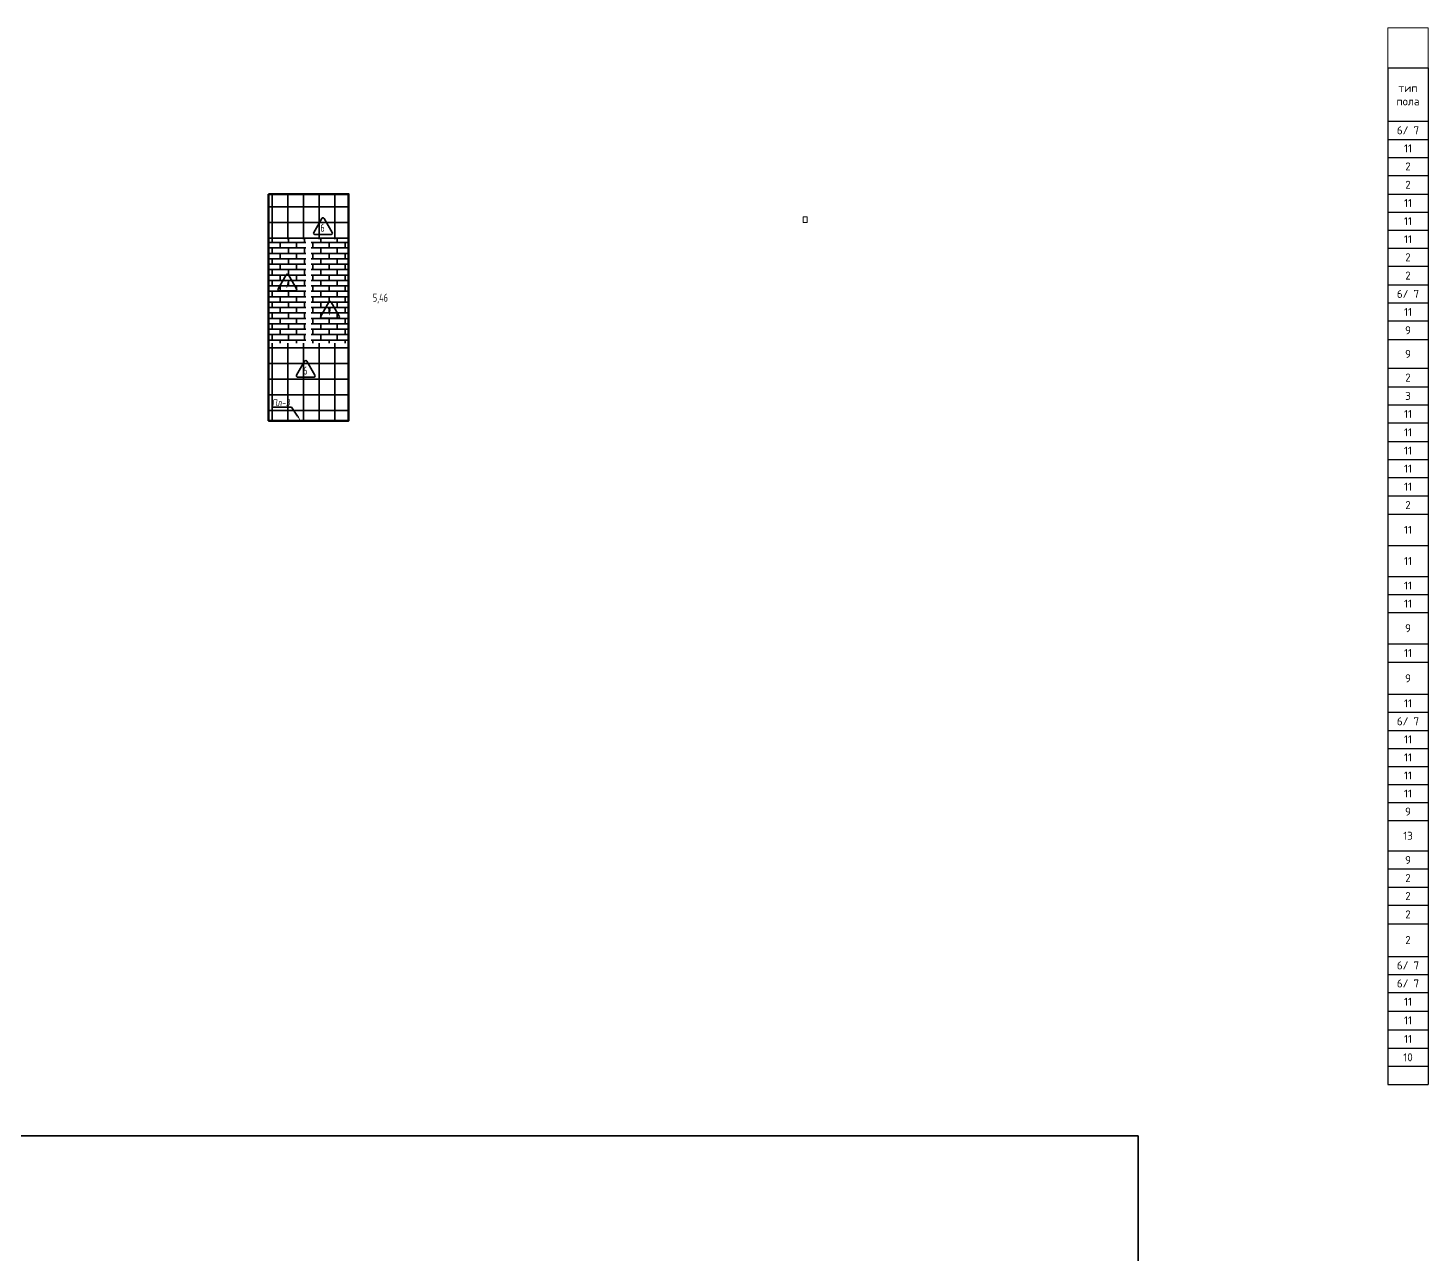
# Model space of a CAD drawing. Header units: millimetres. Extents: x -510890 to 418982, y -118257 to 141350.
# Drawn here: x -29057 to 23432, y -38887 to 7087 of the extents above; entities that cross this region are included whole.
import ezdxf
from ezdxf import colors
from ezdxf.entities.mleader import LeaderData, LeaderLine
from ezdxf.enums import TextEntityAlignment as Align
from ezdxf.math import Vec2, Vec3

# ---------------------------------------------------------------- set-up
doc = ezdxf.new("R2010")
doc.units = ezdxf.units.MM
doc.layers.add('АР_1_ПЛИНТУС', color=7, linetype='Continuous', true_color=0x76bcab)
doc.layers.add('АР_Площадь контур', color=220, linetype='Continuous', lineweight=35, plot=False)
doc.styles.add('ISOCPEUR', font='isocpeur.ttf', dxfattribs={"height": 800})
doc.styles.add('Архитект', font='isocpeur.ttf', dxfattribs={"width": 0.8, "oblique": 8})
pattern_1 = [(90, (2999.9, -126491.3), (-587.375, 0), []), (180, (2999.9, -126491.3), (-6e-14, -587.375), [])]
pattern_2 = [(0, (209610.45, -28798.6), (0, 203.2254), []), (90, (209610.45, -28798.6), (-304.8, 203.2254), [203.2254, -203.2254])]

# ---------------------------------------------------------------- blocks, each defined once
blk = doc.blocks.new('*T43')
at = {"layer": 'Defpoints', "color": 8, "linetype": 'ByBlock', "lineweight": 0, "transparency": 16777216}
for p, q in [((0, 0), (1500, 0)), ((0, 0), (0, -1500)), ((1500, 0), (1500, -1500))]:
    blk.add_line(p, q, dxfattribs=at)
at = {"layer": 'АР_Площадь контур', "color": 0, "linetype": 'ByBlock', "lineweight": 30, "transparency": 16777216}
for p, q in [((0, -1500), (1500, -1500)), ((0, -1500), (0, -39613)), ((1500, -1500), (1500, -39613)), ((0, -3500), (1500, -3500)), ((0, -38936), (1500, -38936)), ((0, -39613), (1500, -39613))]:
    blk.add_line(p, q, dxfattribs=at)
at = {"layer": 'АР_Площадь контур', "color": 0, "linetype": 'ByBlock', "lineweight": -2, "transparency": 16777216}
for p, q in [((0, -4177), (1500, -4177)), ((0, -4854), (1500, -4854)), ((0, -5531), (1500, -5531)), ((0, -6228), (1500, -6228)), ((0, -6905), (1500, -6905)), ((0, -7582), (1500, -7582)), ((0, -8258), (1500, -8258)), ((0, -8935), (1500, -8935)), ((0, -9632), (1500, -9632)), ((0, -10309), (1500, -10309)), ((0, -10986), (1500, -10986)), ((0, -11683), (1500, -11683)), ((0, -12760), (1500, -12760)), ((0, -13457), (1500, -13457)), ((0, -14134), (1500, -14134)), ((0, -14811), (1500, -14811)), ((0, -15508), (1500, -15508)), ((0, -16185), (1500, -16185)), ((0, -16862), (1500, -16862)), ((0, -17539), (1500, -17539)), ((0, -18236), (1500, -18236)), ((0, -19403), (1500, -19403)), ((0, -20569), (1500, -20569)), ((0, -21246), (1500, -21246)), ((0, -21923), (1500, -21923)), ((0, -23090), (1500, -23090)), ((0, -23787), (1500, -23787)), ((0, -24984), (1500, -24984)), ((0, -25661), (1500, -25661)), ((0, -26338), (1500, -26338)), ((0, -27015), (1500, -27015)), ((0, -27692), (1500, -27692)), ((0, -28369), (1500, -28369)), ((0, -29046), (1500, -29046)), ((0, -29723), (1500, -29723)), ((0, -30859), (1500, -30859)), ((0, -31536), (1500, -31536)), ((0, -32213), (1500, -32213)), ((0, -32890), (1500, -32890)), ((0, -33587), (1500, -33587)), ((0, -34814), (1500, -34814)), ((0, -35491), (1500, -35491)), ((0, -36168), (1500, -36168)), ((0, -36865), (1500, -36865)), ((0, -37562), (1500, -37562)), ((0, -38259), (1500, -38259))]:
    blk.add_line(p, q, dxfattribs=at)
at = {"layer": 'АР_Площадь контур', "transparency": 16777216, "char_height": 300, "attachment_point": 5, "style": 'ISOCPEUR'}
for s, insert, width in [('тип пола', (750, -2500), 1400), ('6/ 7', (750, -3838), 1223.08), ('11', (750, -4515), 1223.08), ('2', (750, -5192), 1223.08), ('2', (750, -5879), 1223.08), ('11', (750, -6566), 1223.08), ('11', (750, -7243), 1223.08), ('11', (750, -7920), 1223.08), ('2', (750, -8597), 1223.08), ('2', (750, -9284), 1223.08), ('6/ 7', (750, -9971), 1223.08), ('11', (750, -10648), 1223.08), ('9', (750, -11335), 1223.08), ('9', (750, -12222), 1223.08), ('2', (750, -13109), 1223.08), ('3', (750, -13796), 1223.08), ('11', (750, -14473), 1223.08), ('11', (750, -15159), 1223.08), ('11', (750, -15846), 1223.08), ('11', (750, -16523), 1223.08), ('11', (750, -17200), 1223.08), ('2', (750, -17887), 1223.08), ('11', (750, -18819), 1223.08), ('11', (750, -19986), 1223.08), ('11', (750, -20908), 1223.08), ('11', (750, -21585), 1223.08), ('9', (750, -22507), 1223.08), ('11', (750, -23439), 1223.08), ('9', (750, -24386), 1223.08), ('11', (750, -25323), 1223.08), ('6/ 7', (750, -25999), 1223.08), ('11', (750, -26676), 1223.08), ('11', (750, -27353), 1223.08), ('11', (750, -28030), 1223.08), ('11', (750, -28707), 1223.08), ('9', (750, -29384), 1223.08), ('13', (750, -30291), 1223.08), ('9', (750, -31198), 1223.08), ('2', (750, -31875), 1223.08), ('2', (750, -32552), 1223.08), ('2', (750, -33239), 1223.08), ('2', (750, -34201), 1223.08), ('6/ 7', (750, -35153), 1223.08), ('6/ 7', (750, -35829), 1223.08), ('11', (750, -36516), 1223.08), ('11', (750, -37213), 1223.08), ('11', (750, -37910), 1223.08), ('10', (750, -38597), 1223.08)]:
    blk.add_mtext(s, dxfattribs=dict(at, insert=insert, width=width))

msp = doc.modelspace()

# ---------------------------------------------------------------- hatches: boundary and pattern name
at = {"layer": 'АР_Площадь контур', "true_color": 0x000000}
h = msp.add_hatch(dxfattribs=at)
h.set_pattern_fill('ANSI37', color=18, scale=185, angle=45)
h.set_pattern_definition(pattern_1)
h.paths.add_polyline_path([(-20035.9, 859.4), (-17035.9, 859.4), (-17035.9, -830), (-20035.9, -830)])
at = {"layer": 'АР_Площадь контур', "true_color": 0xffffff}
h = msp.add_hatch(dxfattribs=at)
h.set_pattern_fill('AR-BRSTD', scale=3)
h.set_pattern_definition(pattern_2)
h.paths.add_polyline_path([(-18635.9, -830), (-20035.8, -830), (-20035.8, -4730), (-18635.9, -4730)])
h = msp.add_hatch(dxfattribs=at)
h.set_pattern_fill('AR-BRSTD', scale=3)
h.set_pattern_definition(pattern_2)
h.paths.add_polyline_path([(-18435.9, -4730), (-17035.9, -4730), (-17035.9, -830), (-18435.9, -830)])
at = {"layer": 'АР_Площадь контур', "true_color": 0x000000}
h = msp.add_hatch(dxfattribs=at)
h.set_pattern_fill('ANSI37', color=18, scale=185, angle=45)
h.set_pattern_definition(pattern_1)
h.paths.add_polyline_path([(-20035.9, -4730), (-17035.9, -4730), (-17035.9, -7640.6), (-20035.9, -7640.6)])

# ---------------------------------------------------------------- linework, layer by layer
at = {"layer": 'АР_1_ПЛИНТУС', "color": 153, "lineweight": 9, "ltscale": 1000, "true_color": 0x5295b7}
msp.add_lwpolyline([(0, -210.6), (152.5, -210.6), (152.5, 0), (0, 0)], close=True, dxfattribs=at)
at = {"layer": 'АР_Площадь контур', "lineweight": 60}
msp.add_lwpolyline([(-20035.8, 859), (-17035.9, 859), (-17035.9, -7639.9), (-20035.8, -7639.9)], close=True, dxfattribs=at)
at = {"layer": 'АР_Площадь контур', "linetype": 'Continuous'}
for points in [[(-18300.5, -653.5), (-17694.3, -653.5, 0.5773495), (-17651, -578.5), (-17954.1, -53.5, 0.5773541), (-18040.7, -53.5), (-18343.8, -578.5, 0.5773491), (-18300.5, -653.5, 0.0000017)], [(-19639, -2770), (-19032.7, -2770, 0.5773495), (-18989.4, -2695), (-19292.6, -2170, 0.5773541), (-19379.2, -2170), (-19682.3, -2695, 0.5773491), (-19639, -2770, 0.0000017)], [(-18039, -3790.8), (-17432.7, -3790.8, 0.5773495), (-17389.4, -3715.8), (-17692.6, -3190.8, 0.5773541), (-17779.2, -3190.8), (-18082.3, -3715.8, 0.5773491), (-18039, -3790.8, 0.0000017)], [(-18946.1, -6011.7), (-18339.9, -6011.7, 0.5773495), (-18296.6, -5936.7), (-18599.7, -5411.7, 0.5773541), (-18686.3, -5411.7), (-18989.4, -5936.7, 0.5773491), (-18946.1, -6011.7, 0.0000017)]]:
    msp.add_lwpolyline(points, format="xyb", dxfattribs=at)
at = {"layer": 'АР_Площадь контур', "ltscale": 40}
msp.add_lwpolyline([(12561.2, -118257.2), (-72965.9, -118257.2), (-72965.9, -34460), (12561.2, -34460)], close=True, dxfattribs=at)

# ---------------------------------------------------------------- block references
msp.add_blockref('*T43', (21932.4, 7087.1))

# ---------------------------------------------------------------- texts
at = {"layer": 'АР_Площадь контур', "linetype": 'Continuous', "style": 'ISOCPEUR', "width": 0.7}
for s, p in [('6', (-18014.1, -551.8)), ('7', (-19352.5, -2668.3)), ('7', (-17752.5, -3689.2)), ('6', (-18659.6, -5910))]:
    msp.add_text(s, height=300, dxfattribs=at).set_placement(p, align=Align.CENTER)
at = {"layer": 'АР_Площадь контур', "color": 1, "linetype": 'Continuous', "style": 'ISOCPEUR', "width": 0.7}
msp.add_text('5,46', height=300, dxfattribs=at).set_placement((-15844.2, -3175.5), align=Align.CENTER)

# ---------------------------------------------------------------- leaders
at = {"layer": 'АР_Площадь контур'}
ml = msp.add_multileader_mtext('Standard', dxfattribs=at)
ml.set_content('Пл-3', color=256, style='Архитект')
ml.set_leader_properties(color=256, linetype='ByLayer', lineweight=-1)
ml.build(insert=Vec2(0, 0))
ml.multileader.update_dxf_attribs({"text_left_attachment_type": 6, "text_right_attachment_type": 6, "dogleg_length": 25, "arrow_head_size": 200})
ctx = ml.context
ctx.base_point, ctx.char_height, ctx.arrow_head_size, ctx.landing_gap_size, ctx.plane_origin = Vec3(-20009.4, -7135.9), 250, 200, 100, Vec3(-33735.8, -7118.4)
ctx.left_attachment, ctx.right_attachment = 6, 6
notes = []
notes.append((ctx, [(0, (1, 1, 0), (-19174.2, -7135.9), (-1, 0), 25, [(1, [(-18835.2, -7640)], 0, [])])]))
ctx.mtext.insert, ctx.mtext.width, ctx.mtext.defined_height, ctx.mtext.line_spacing_style, ctx.mtext.flow_direction = Vec3(-19909.4, -6835.9), 3549.472, 1007.6, 2, 5
for ctx, leaders in notes:
    for number, flags, end, landing, length, lines in leaders:
        leader = LeaderData()
        leader.index, (leader.has_last_leader_line, leader.has_dogleg_vector, leader.attachment_direction) = number, flags
        leader.last_leader_point, leader.dogleg_vector, leader.dogleg_length = Vec3(end), Vec3(landing), length
        for number, points, colour, breaks in lines:
            line = LeaderLine()
            line.index, line.vertices, line.color, line.breaks = number, Vec3.list(points), colors.encode_raw_color(colour), breaks
            leader.lines.append(line)
        ctx.leaders.append(leader)

doc.saveas('drawing.dxf')
